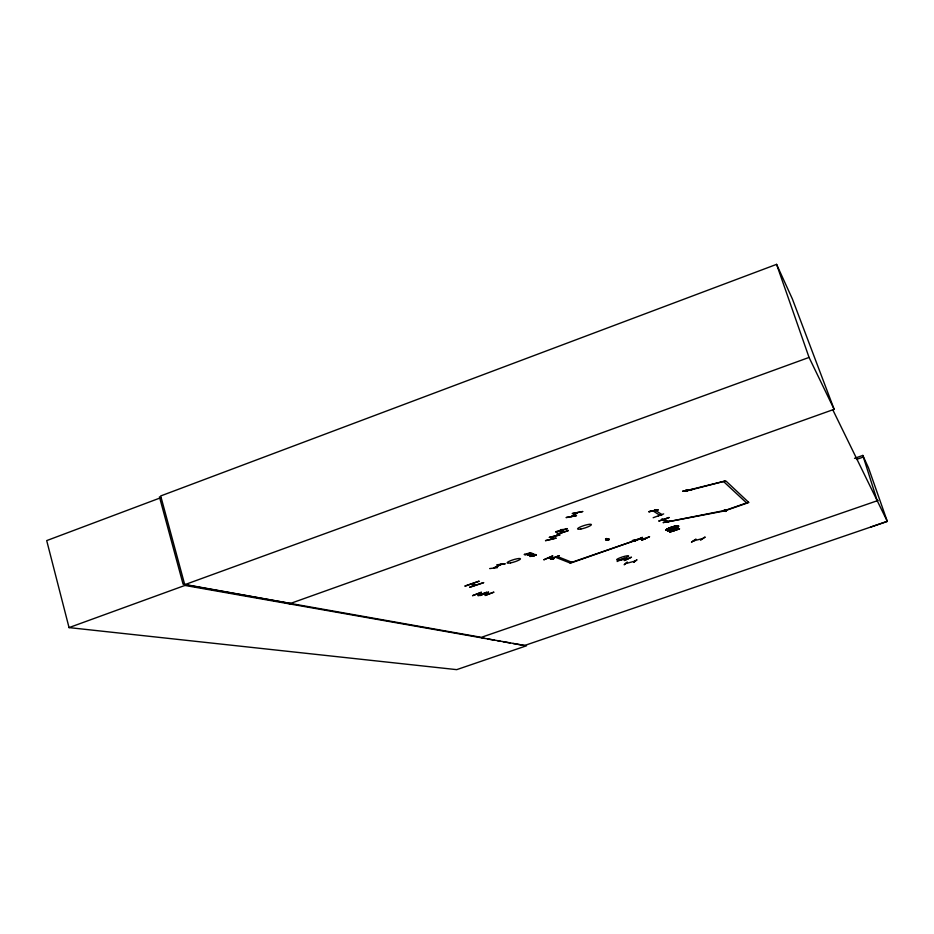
<?xml version="1.0" encoding="UTF-8"?>
<svg xmlns="http://www.w3.org/2000/svg" width="934" height="934" viewBox="0 0 934 934"><rect width="100%" height="100%" fill="white"/><g stroke="black" fill="none" stroke-linecap="round" stroke-linejoin="round"><path stroke-width="1.4" d="M691.534 542.117L696.075 539.163L691.557 542.059M626.983 562.326L624.181 564.766L627.368 562.151M670.589 528.924L670.028 529.088L672.235 530.092M608.431 539.945L606.061 538.766L608.338 539.934M608.886 539.712C607.217 537.447 603.597 539.14 607.824 540.027M550.57 558.334L553.605 559.127L550.593 558.24M551.013 558.077L553.185 559.291M561.299 530.664L562.233 532.543M562.034 532.403L562.712 532.333M545.514 540.588L555.963 538.077M566.179 517.646L576.535 515.486M576.301 515.802L566.401 517.401M478.99 581.193L465.237 586.12M561.953 530.64L561.054 529.52M632.376 540.611L641.063 538.696M648.861 511.75L658.166 509.777L649.2 511.575M640.829 538.988L632.388 540.634M657.921 510.104L648.873 511.68M667.541 521.791L666.549 522.199L667.168 521.837M687.366 490.548L686.268 491.039L687.015 490.607M489.649 568.584L497.472 567.639M550.628 539.467L554.738 536.221M472.779 595.6L481.5 592.238L472.557 595.67M549.309 557.761L554.738 557.481M493.666 568.082L500.799 564.463M501.079 564.451L494.238 567.767M607.836 539.163L608.734 538.825M576.488 513.21L577.516 512.719M642.207 537.447L634.618 541.066L642.464 537.4M470.549 584.287L471.483 583.925M474.577 585.373L475.604 585.069M624.262 558.17L617.152 561.521M686.268 490.63L685.533 491.272L725.169 481.033L686.268 490.63L685.965 489.708M545.584 540.658L556.034 538.206M549.449 537.33L559.758 535.042M671.464 529.496L672.34 529.169M554.131 536.408L554.679 536.268M626.119 563.471L635.12 561.065M633.766 562.198L636.988 559.77L633.672 562.291M571.386 516.607L577.13 512.778M638.646 539.303L645.102 538.626M653.66 510.7L654.524 510.338M489.474 593.872L484.559 593.872M548.351 557.96L554.539 557.621M577.422 512.754L572.028 516.187M582.653 511.517L572.519 513.466M606.633 539.583L605.687 539.899M606.575 539.677L605.699 539.899M608.945 538.836L608.034 539.175M694.838 540.517L694.067 540.704L702.637 538.579M705.158 537.143L700.488 540.015L704.785 537.167M500.974 564.498L499.982 564.86L500.729 564.498M724.037 511.096L724.726 510.84M682.626 491.272L692.094 489.486M476.994 594.047L482.119 594.012M484.221 594.024L489.112 594.012M636.813 539.607L637.198 539.385M672.562 529.45L674.29 530.617M674.722 530.465L673.029 529.298M532.147 553.477L529.041 555.321L530.08 554.586L527.675 554.808L530.629 553.43M504.979 563.914L497.273 564.743M620.841 559.933L621.717 559.699M631.477 557.236L624.262 560.552L631.104 557.283M639.393 539.222L639.556 539.105M645.324 538.568L644.682 538.649M641.67 540.284L649.609 536.665L641.705 540.179M552.403 558.625L553.5 558.252M672.608 529.169L671.523 529.543M658.295 516.07L658.668 515.848M559.232 555.672L550.465 559.244L558.906 555.707M701.714 538.813L702.508 538.684M478.243 595.647L486.859 592.214L478.01 595.6M493.864 592.179L485.038 595.495L493.619 592.226M832.801 409.839L834.167 409.349L792.371 298.938L776.586 264.357L160.695 495.954L184.932 585.431L526.519 645.768L456.703 669.643L69.046 627.601L46.7 540.599L161.138 497.588M289.236 603.878L834.144 409.314L809.054 357.43L184.734 584.684L481.314 637.338L878.205 500.426M69.046 627.601L184.932 585.431M834.144 409.314L832.789 409.804L887.3 521.37L870.897 526.998M527.862 554.878L531.995 553.418M606.738 538.591L605.524 539.011L607.801 540.191L609.003 539.77L606.575 538.568M669.048 517.448L658.715 521.079L669.141 517.599M663.817 520.355C658.668 517.681 665.65 520.483 663.794 520.53L661.856 519.222L664.366 520.32M668.16 521.767L667.88 521.592M854.54 458.337L862.806 455.43L868.457 467.724L887.3 521.37L524.698 645.464M856.49 459.435L863.366 457.03L862.806 455.43M569.985 562.945L635.972 540.191L570.464 563.132L556.395 557.598L558.357 556.909L571.877 562.28M748.543 502.247L725.496 510.314L668.265 521.709L724.329 510.98L748.823 502.515L726.045 481.103L723.908 481.862L746.581 502.936M667.647 531.026L677.675 527.64L667.693 530.967M669.631 532.182L679.602 528.854L669.608 532.135M726.278 511.248C722.531 510.326 726.127 509.158 725.73 511.458L724.224 510.151L724.784 509.952M464.887 586.015L479.002 581.24M469.615 587.159L483.754 582.594L469.965 587.252M555.788 531.738L563.272 529.321M567.989 530.652L556.839 534.248L568.047 530.816L567.814 530.092M477.321 593.907L482.353 593.872M530.675 553.267L526.951 554.539L531.166 553.173L532.357 553.558L531.084 554.224L533.162 553.862L530.675 554.457M627.181 558.929L626.819 559.104M528.014 554.936L530.489 554.352M559.956 534.843L549.274 537.389M561.789 530.465L562.607 532.392M572.262 513.572L582.699 511.552M671.978 520.763L663.082 522.608L671.955 520.74M692.129 489.544L682.894 491.132M561.789 530.489L561.579 529.555M561.439 530.792L560.96 529.59M620.935 559.921L627.8 558.847M496.888 564.977L505.014 563.786M638.984 539.175L645.522 538.428M474.67 585.431L470.666 584.275M724.282 510.034L725.846 511.342M290.439 603.457L183.076 584.135L159.434 496.795M481.839 637.899L484.688 638.412M487.525 638.914L494.611 640.199M497.448 640.701L500.285 641.214M503.134 641.728L510.221 643.001M513.058 643.514L524.418 645.557M471.355 584.042L475.476 585.174M670.028 529.088L671.85 530.302M653.17 517.716L663.677 513.91M776.586 264.357L809.054 357.43M863.366 457.03L877.236 500.764M241.311 594.736L241.497 595.425M530.033 555.298L531.504 555.088L530.033 555.298M536.151 554.948L531.691 556.372L536.151 554.948M529.461 555.45C546.25 552.052 522.421 559.419 532.298 555.018L531.434 554.668L533.979 554.131L529.461 555.45M532.322 556.127L535.532 555.146L532.322 556.127M531.212 555.683L534.283 554.714L531.212 555.683M488.54 592.144L479.726 595.588L488.61 592.226M552.671 555.94L543.95 559.735L552.671 555.94M664.646 519.409L663.63 519.643L667.051 521.709L667.938 521.394L664.541 519.327M524.85 554.282L524.196 554.504L525.445 554.971L530.442 552.835L524.85 554.282M655.166 510.186L653.076 510.921L660.093 515.451L662.136 514.727L655.166 510.186M567.148 528.574L555.928 532.205L567.16 528.632M510.501 562.91A6.993 1.203 -17.1 0 0 520.448 558.824A6.993 1.203 -17.1 0 0 510.326 560.797A6.993 1.203 -17.1 0 0 510.501 562.91M619.405 559.758A6.293 0.969 -17.7 0 0 628.664 556.08A6.293 0.969 -17.7 0 0 619.919 557.832A6.293 0.969 -17.7 0 0 619.405 559.758M580.843 529.018A7.25 1.296 -17.6 0 0 591.385 524.674A7.25 1.296 -17.6 0 0 581.17 526.578A7.25 1.296 -17.6 0 0 580.843 529.018M668.732 530.115A6.62 1.074 -18 0 0 678.586 526.157A6.655 1.074 -18 0 0 669.585 527.897A6.655 1.074 -18 0 0 668.721 530.127A6.631 1.074 -18 0 0 678.609 526.169A6.62 1.074 -18 0 0 669.596 527.897A6.62 1.074 -18 0 0 668.732 530.115M669.596 527.908A6.631 1.074 -18 0 0 668.732 530.138A6.655 1.074 -18 0 0 678.633 526.146A6.631 1.074 -18 0 0 669.596 527.908"/></g></svg>
